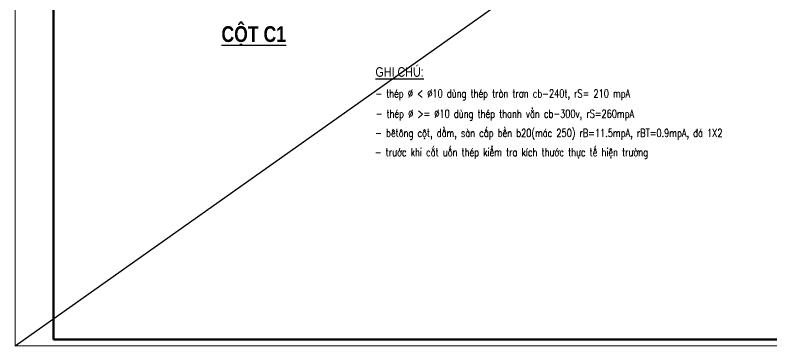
# Model space of a CAD drawing. Header units: millimetres. Extents: x -295047 to 29144, y -724756 to -246879.
# Drawn here: x -89504 to -80047, y -356485 to -352357 of the extents above; entities that cross this region are included whole.
import ezdxf
from ezdxf.enums import TextEntityAlignment as Align

# ---------------------------------------------------------------- set-up
doc = ezdxf.new("R2010")
doc.units = ezdxf.units.MM
doc.header["$MEASUREMENT"] = 0
doc.layers.get('Defpoints').update_dxf_attribs({"color": 1})
doc.layers.add('KCS_Plotter', color=11, linetype='Continuous', plot=False)
for name, color, linetype, lineweight in [('Khungten_LCDI', 7, 'Continuous', 5), ('LC Net thay', 7, 'Continuous', 25), ('LC Text1', 3, 'Continuous', 20), ('LC Text2', 7, 'Continuous', 25)]:
    doc.layers.add(name, color=color, linetype=linetype, lineweight=lineweight)
doc.styles.add('Khungten', font='VHAVAN_1.TTF', dxfattribs={"width": 0.9, "height": 5000})
doc.styles.add('LC 1', font='VHAVANB_1.TTF')
doc.styles.add('LC 3', font='vnsimli.shx', dxfattribs={"width": 0.75})
doc.styles.add('LC3', font='VHARIALB_1.TTF', dxfattribs={"width": 0.8})
doc.styles.add('T2', font='VHARIAL_1.TTF', dxfattribs={"width": 0.8})
doc.styles.add('Title', font='VHBLACK_1.TTF', dxfattribs={"width": 0.8})

# ---------------------------------------------------------------- blocks, each defined once
blk = doc.blocks.new('TIEUDE1')
at = {"layer": 'LC Text2', "color": 7, "style": 'LC 1'}
blk.add_attdef('TIªU§Ò', text='', height=5, dxfattribs=at).set_placement((0, 0), align=Align.BOTTOM_CENTER)
blk.add_attdef('TL', text='', height=3, dxfattribs=at).set_placement((0, -2), align=Align.TOP_CENTER)
blk = doc.blocks.new('lcdi KC')
at = {"layer": 'Defpoints', "lineweight": 0}
blk.add_lwpolyline([(-1200, -14850), (-1200, 14850), (40800, 14850), (40800, -14850)], close=True, dxfattribs=at)
at = {"layer": 'Khungten_LCDI', "color": 5, "lineweight": 60}
blk.add_lwpolyline([(0, -14650), (0, 14650), (40600, 14650), (40600, -14650)], close=True, dxfattribs=at)
at = {"color": 7, "style": 'Khungten', "width": 0.8}
for tag, p in [('REVISION', (39499, -10746)), ('NGAYHT', (39546, -11609))]:
    blk.add_attdef(tag, text='', height=200, dxfattribs=at).set_placement(p, align=Align.CENTER)
at = {"layer": 'LC Text1', "style": 'Title', "width": 1.485915}
for tag, p, p2 in [('TENBANVE1', (36913, -8886), (40339, -8886)), ('TENBANVE2', (36913, -9562), (40339, -9562))]:
    blk.add_attdef(tag, text='', height=250, dxfattribs=at).set_placement(p, p2, align=Align.FIT)
at = {"layer": 'LC Text1', "style": 'Title', "width": 0.7}
blk.add_attdef('SOBANVE', text='', height=250, dxfattribs=at).set_placement((39562, -13896), align=Align.CENTER)

msp = doc.modelspace()

# ---------------------------------------------------------------- linework, layer by layer
at = {"layer": 'KCS_Plotter', "ltscale": 2}
msp.add_line((-89504.2, -356485.3), (-72704.2, -344605.3), dxfattribs=at)

# ---------------------------------------------------------------- block references
at = {"layer": 'LC Net thay', "xscale": 0.3999999999995694, "yscale": 0.3999999999995694, "zscale": 0.3999999999995694}
msp.add_blockref('lcdi KC', (-89024.2, -350545.3), dxfattribs=at)
at = {"layer": 'LC Text2'}
ref = msp.add_blockref('TIEUDE1', (-86522.1, -352750.8), dxfattribs=dict(at, xscale=40, yscale=40, zscale=40))
ref.add_attrib('TIªU§Ò', '%%UCéT C1', dxfattribs={"color": 7, "height": 196.98, "style": 'LC3', "width": 0.8}).set_placement((-86522.1, -352750.8), align=Align.BOTTOM_CENTER)

# ---------------------------------------------------------------- texts
at = {"layer": 'LC Text1', "color": 3, "style": 'LC 3', "width": 0.75}
for s, p in [('- thÐp %%C < %%C10 dïng thÐp trßn tr¬n cb-240t, rS= 210 mpA', (-85002.2, -353384.8)), ('- thÐp %%C >= %%C10 dïng thÐp thanh v»n cb-300v, rS=260mpA', (-84998.1, -353637.3)), ('- bªt«ng cét, dÇm, sµn cÊp bÒn b20(m¸c 250) rB=11.5mpA, rBT=0.9mpA, ®¸ 1X2', (-85003, -353878)), ('- tr\xadíc khi c¾t uèn thÐp kiÓm tra kÝch th\xadíc thùc tÕ hiÖn tr\xadêng', (-85007.9, -354118.7))]:
    msp.add_text(s, height=100, dxfattribs=at).set_placement(p)
at = {"layer": 'LC Text2', "style": 'T2', "width": 0.8}
msp.add_text('%%Ughi chó:', height=120, dxfattribs=at).set_placement((-85001.2, -353126.4))

doc.saveas('drawing.dxf')
